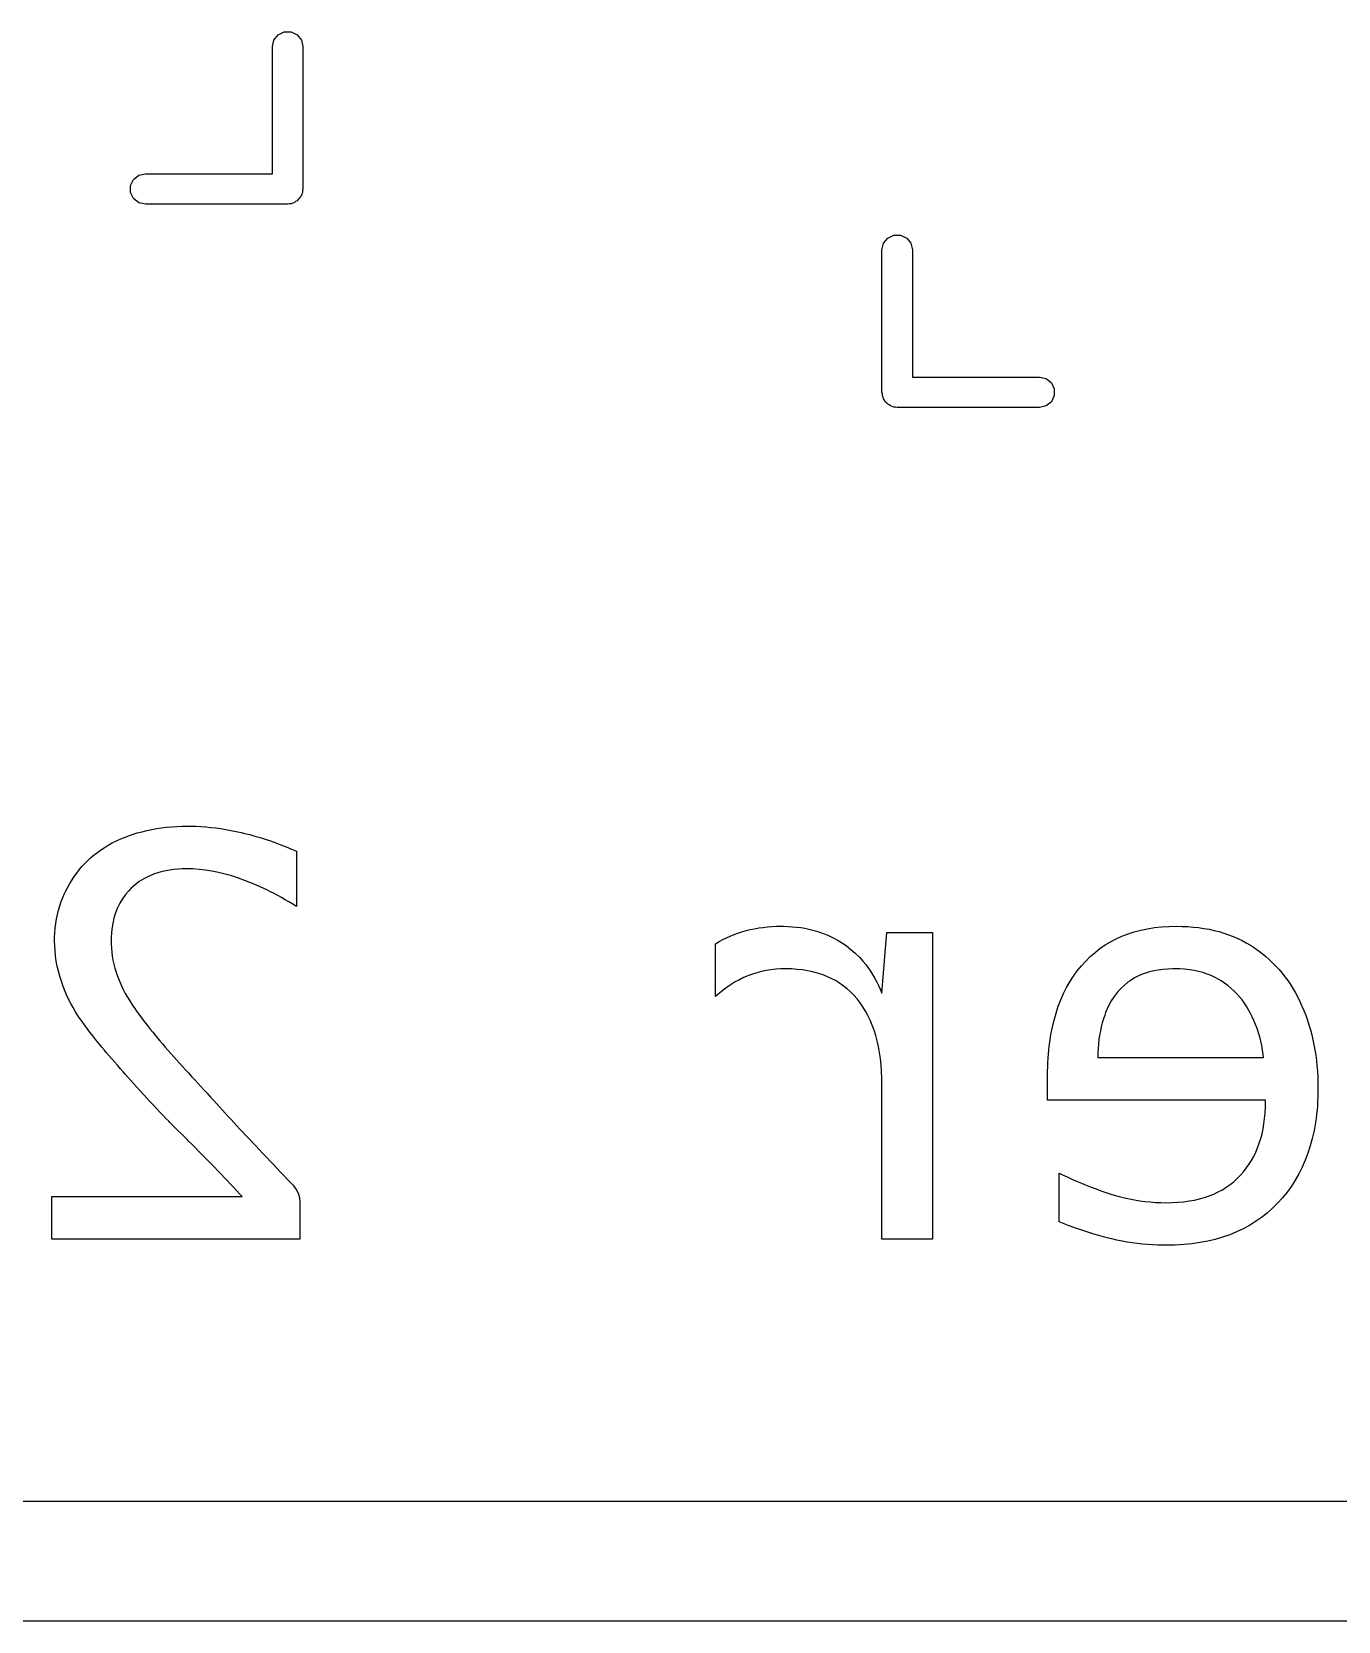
# Model space of a CAD drawing. Extents: x 25 to 230, y -179 to -24.
# Drawn here: x 109.83 to 126.16, y -141.08 to -121.23 of the extents above; entities that cross this region are included whole.
import ezdxf

# ---------------------------------------------------------------- set-up
doc = ezdxf.new("R2010")
doc.units = 0
doc.layers.add('BLACK', color=7, linetype='CONTINUOUS')

msp = doc.modelspace()

# ---------------------------------------------------------------- linework, layer by layer
at = {"layer": 'BLACK', "linetype": 'CONTINUOUS'}
for p, q in [((112.8395, -121.412), (112.858365, -121.329345)), ((112.858365, -121.329345), (112.911225, -121.263061)), ((112.911225, -121.263061), (112.98761, -121.226276)), ((112.98761, -121.226276), (113.07239, -121.226276)), ((113.07239, -121.226276), (113.148775, -121.263061)), ((113.148775, -121.263061), (113.201635, -121.329345)), ((113.201635, -121.329345), (113.2205, -121.412)), ((112.8395, -122.9995), (112.8395, -121.412)), ((113.2205, -121.412), (113.2205, -123.19)), ((111.066276, -123.14761), (111.103061, -123.071225)), ((111.103061, -123.071225), (111.169345, -123.018365)), ((111.169345, -123.018365), (111.252, -122.9995)), ((111.252, -122.9995), (112.8395, -122.9995)), ((111.066276, -123.23239), (111.066276, -123.14761)), ((111.103061, -123.308775), (111.066276, -123.23239)), ((111.169345, -123.361635), (111.103061, -123.308775)), ((113.162157, -123.322157), (113.148775, -123.338939)), ((113.178939, -123.308775), (113.162157, -123.322157)), ((113.188251, -123.289437), (113.178939, -123.308775)), ((113.201635, -123.272655), (113.188251, -123.289437)), ((113.206411, -123.251727), (113.201635, -123.272655)), ((113.215724, -123.23239), (113.206411, -123.251727)), ((113.2205, -123.19), (113.215724, -123.210925)), ((113.215724, -123.210925), (113.215724, -123.23239)), ((111.252, -123.3805), (111.169345, -123.361635)), ((113.03, -123.3805), (111.252, -123.3805)), ((113.050926, -123.375724), (113.03, -123.3805)), ((113.07239, -123.375724), (113.050926, -123.375724)), ((113.091727, -123.366411), (113.07239, -123.375724)), ((113.112655, -123.361635), (113.091727, -123.366411)), ((113.129437, -123.348251), (113.112655, -123.361635)), ((113.148775, -123.338939), (113.129437, -123.348251)), ((120.4595, -123.952), (120.478365, -123.869345)), ((120.478365, -123.869345), (120.531225, -123.803061)), ((120.531225, -123.803061), (120.60761, -123.766276)), ((120.60761, -123.766276), (120.69239, -123.766276)), ((120.69239, -123.766276), (120.768775, -123.803061)), ((120.768775, -123.803061), (120.821635, -123.869345)), ((120.821635, -123.869345), (120.8405, -123.952)), ((120.4595, -125.73), (120.4595, -123.952)), ((120.8405, -123.952), (120.8405, -125.5395)), ((120.8405, -125.5395), (122.428, -125.5395)), ((122.428, -125.5395), (122.510655, -125.558365)), ((122.510655, -125.558365), (122.576939, -125.611225)), ((122.576939, -125.611225), (122.613724, -125.68761)), ((122.613724, -125.68761), (122.613724, -125.77239)), ((120.464276, -125.750925), (120.4595, -125.73)), ((120.464276, -125.77239), (120.464276, -125.750925)), ((120.473588, -125.791727), (120.464276, -125.77239)), ((120.478365, -125.812655), (120.473588, -125.791727)), ((120.491748, -125.829437), (120.478365, -125.812655)), ((120.501061, -125.848775), (120.491748, -125.829437)), ((120.517842, -125.862157), (120.501061, -125.848775)), ((120.531225, -125.878939), (120.517842, -125.862157)), ((120.550562, -125.888251), (120.531225, -125.878939)), ((120.567345, -125.901635), (120.550562, -125.888251)), ((120.588272, -125.906411), (120.567345, -125.901635)), ((122.510655, -125.901635), (122.428, -125.9205)), ((122.576939, -125.848775), (122.510655, -125.901635)), ((122.613724, -125.77239), (122.576939, -125.848775)), ((120.60761, -125.915724), (120.588272, -125.906411)), ((120.629074, -125.915724), (120.60761, -125.915724)), ((120.65, -125.9205), (120.629074, -125.915724)), ((122.428, -125.9205), (120.65, -125.9205)), ((111.053888, -131.266893), (111.111591, -131.248066)), ((111.111591, -131.248066), (111.150541, -131.236384)), ((111.150541, -131.236384), (111.209628, -131.220273)), ((111.209628, -131.220273), (111.269509, -131.205858)), ((111.269509, -131.205858), (111.330184, -131.193139)), ((111.330184, -131.193139), (111.391654, -131.182116)), ((111.391654, -131.182116), (111.453918, -131.172789)), ((111.453918, -131.172789), (111.516976, -131.165157)), ((111.516976, -131.165157), (111.580829, -131.159222)), ((111.580829, -131.159222), (111.645476, -131.154982)), ((111.645476, -131.154982), (111.710917, -131.152439)), ((111.710917, -131.152439), (111.777152, -131.151591)), ((111.777152, -131.151591), (111.818697, -131.151901)), ((111.818697, -131.151901), (111.881105, -131.153529)), ((111.881105, -131.153529), (111.943619, -131.156552)), ((111.943619, -131.156552), (112.006241, -131.16097)), ((112.006241, -131.16097), (112.06897, -131.166784)), ((112.06897, -131.166784), (112.131807, -131.173993)), ((112.131807, -131.173993), (112.19475, -131.182598)), ((112.19475, -131.182598), (112.257801, -131.192598)), ((112.257801, -131.192598), (112.32096, -131.203993)), ((112.32096, -131.203993), (112.384226, -131.216784)), ((112.384226, -131.216784), (112.447599, -131.230969)), ((112.447599, -131.230969), (112.490809, -131.241188)), ((112.490809, -131.241188), (112.55566, -131.257624)), ((112.55566, -131.257624), (112.620553, -131.275391)), ((110.641728, -131.487055), (110.68844, -131.452773)), ((110.68844, -131.452773), (110.736525, -131.420422)), ((110.736525, -131.420422), (110.785984, -131.390004)), ((110.785984, -131.390004), (110.836817, -131.361518)), ((110.836817, -131.361518), (110.889024, -131.334964)), ((110.889024, -131.334964), (110.942605, -131.310341)), ((110.942605, -131.310341), (110.99756, -131.287651)), ((110.99756, -131.287651), (111.053888, -131.266893)), ((112.620553, -131.275391), (112.68549, -131.294489)), ((112.68549, -131.294489), (112.75047, -131.314918)), ((112.75047, -131.314918), (112.815492, -131.336678)), ((112.815492, -131.336678), (112.880558, -131.359769)), ((112.880558, -131.359769), (112.945666, -131.384191)), ((112.945666, -131.384191), (113.010817, -131.409944)), ((113.010817, -131.409944), (113.076011, -131.437028)), ((113.076011, -131.437028), (113.141249, -131.465443)), ((110.425306, -131.69629), (110.458587, -131.657214)), ((110.458587, -131.657214), (110.493284, -131.619554)), ((110.493284, -131.619554), (110.529398, -131.583311)), ((110.529398, -131.583311), (110.566929, -131.548485)), ((110.566929, -131.548485), (110.596391, -131.523269)), ((110.596391, -131.523269), (110.641728, -131.487055)), ((113.141249, -131.465443), (113.141249, -132.154207)), ((110.306352, -131.866764), (110.333966, -131.82202)), ((110.333966, -131.82202), (110.362996, -131.778694)), ((110.362996, -131.778694), (110.393443, -131.736784)), ((110.393443, -131.736784), (110.425306, -131.69629)), ((111.175141, -131.844472), (111.122784, -131.883631)), ((111.230804, -131.809585), (111.175141, -131.844472)), ((111.289773, -131.77897), (111.230804, -131.809585)), ((111.352048, -131.752627), (111.289773, -131.77897)), ((111.417629, -131.730556), (111.352048, -131.752627)), ((111.486515, -131.712756), (111.417629, -131.730556)), ((111.558708, -131.699229), (111.486515, -131.712756)), ((111.608672, -131.692584), (111.558708, -131.699229)), ((111.660107, -131.687837), (111.608672, -131.692584)), ((111.71301, -131.684989), (111.660107, -131.687837)), ((111.767383, -131.68404), (111.71301, -131.684989)), ((111.844448, -131.685877), (111.767383, -131.68404)), ((111.922687, -131.691386), (111.844448, -131.685877)), ((112.002099, -131.700569), (111.922687, -131.691386)), ((112.082685, -131.713425), (112.002099, -131.700569)), ((112.164444, -131.729955), (112.082685, -131.713425)), ((112.247377, -131.750157), (112.164444, -131.729955)), ((112.331483, -131.774033), (112.247377, -131.750157)), ((112.416763, -131.801582), (112.331483, -131.774033)), ((112.503217, -131.832804), (112.416763, -131.801582)), ((112.590844, -131.867699), (112.503217, -131.832804)), ((110.197726, -132.093786), (110.217601, -132.042817)), ((110.217601, -132.042817), (110.239644, -131.993007)), ((110.239644, -131.993007), (110.255376, -131.960502)), ((110.255376, -131.960502), (110.280156, -131.912925)), ((110.280156, -131.912925), (110.306352, -131.866764)), ((110.964205, -132.058876), (110.9312, -132.11425)), ((111.001611, -132.006745), (110.964205, -132.058876)), ((111.043417, -131.957854), (111.001611, -132.006745)), ((111.073733, -131.927062), (111.043417, -131.957854)), ((111.122784, -131.883631), (111.073733, -131.927062)), ((112.679644, -131.906268), (112.590844, -131.867699)), ((112.724484, -131.926929), (112.679644, -131.906268)), ((112.769618, -131.948509), (112.724484, -131.926929)), ((112.815045, -131.971007), (112.769618, -131.948509)), ((112.860765, -131.994424), (112.815045, -131.971007)), ((112.906779, -132.018759), (112.860765, -131.994424)), ((112.953086, -132.044012), (112.906779, -132.018759)), ((112.999687, -132.070183), (112.953086, -132.044012)), ((110.13991, -132.309254), (110.151112, -132.253648)), ((110.151112, -132.253648), (110.164482, -132.199202)), ((110.164482, -132.199202), (110.18002, -132.145914)), ((110.18002, -132.145914), (110.197726, -132.093786)), ((110.878392, -132.234721), (110.858589, -132.299818)), ((110.902596, -132.172864), (110.878392, -132.234721)), ((110.9312, -132.11425), (110.902596, -132.172864)), ((113.046581, -132.097273), (112.999687, -132.070183)), ((113.093768, -132.125281), (113.046581, -132.097273)), ((113.141249, -132.154207), (113.093768, -132.125281)), ((110.119312, -132.483027), (110.12401, -132.423943)), ((110.12401, -132.423943), (110.130876, -132.366019)), ((110.130876, -132.366019), (110.13991, -132.309254)), ((110.832185, -132.439738), (110.827296, -132.489259)), ((110.843187, -132.368157), (110.832185, -132.439738)), ((110.858589, -132.299818), (110.843187, -132.368157)), ((118.709241, -132.47128), (118.760055, -132.456763)), ((118.760055, -132.456763), (118.811823, -132.443955)), ((118.811823, -132.443955), (118.864545, -132.432854)), ((118.864545, -132.432854), (118.918222, -132.423461)), ((118.918222, -132.423461), (118.972852, -132.415776)), ((118.972852, -132.415776), (119.028436, -132.409799)), ((119.028436, -132.409799), (119.084975, -132.40553)), ((119.084975, -132.40553), (119.142467, -132.402968)), ((119.142467, -132.402968), (119.200914, -132.402114)), ((119.200914, -132.402114), (119.228954, -132.402325)), ((119.228954, -132.402325), (119.28429, -132.404014)), ((119.28429, -132.404014), (119.338634, -132.407391)), ((119.338634, -132.407391), (119.391986, -132.412457)), ((119.391986, -132.412457), (119.444346, -132.419212)), ((119.444346, -132.419212), (119.495713, -132.427656)), ((119.495713, -132.427656), (119.546088, -132.437788)), ((119.546088, -132.437788), (119.595471, -132.449609)), ((119.595471, -132.449609), (119.643861, -132.463119)), ((123.613657, -132.471666), (123.694572, -132.450414)), ((123.694572, -132.450414), (123.778177, -132.433026)), ((123.778177, -132.433026), (123.864473, -132.419502)), ((123.864473, -132.419502), (123.95346, -132.409842)), ((123.95346, -132.409842), (124.045137, -132.404046)), ((124.045137, -132.404046), (124.139504, -132.402114)), ((124.139504, -132.402114), (124.211436, -132.403168)), ((124.211436, -132.403168), (124.281909, -132.406331)), ((124.281909, -132.406331), (124.350922, -132.411602)), ((124.350922, -132.411602), (124.418475, -132.418982)), ((124.418475, -132.418982), (124.484569, -132.42847)), ((124.484569, -132.42847), (124.549202, -132.440067)), ((124.549202, -132.440067), (124.612376, -132.453772)), ((124.612376, -132.453772), (124.674091, -132.469586)), ((110.116301, -132.584075), (110.116783, -132.543269)), ((110.117621, -132.647076), (110.116301, -132.584075)), ((110.116783, -132.543269), (110.119312, -132.483027)), ((110.121582, -132.710141), (110.117621, -132.647076)), ((110.824362, -132.540221), (110.823384, -132.592623)), ((110.823384, -132.592623), (110.823852, -132.625906)), ((110.823852, -132.625906), (110.826306, -132.675848)), ((110.827296, -132.489259), (110.824362, -132.540221)), ((118.380258, -132.620711), (118.424393, -132.594241)), ((118.380258, -133.280167), (118.380258, -132.620711)), ((118.424393, -132.594241), (118.469483, -132.569478)), ((118.469483, -132.569478), (118.515526, -132.546422)), ((118.515526, -132.546422), (118.562524, -132.525075)), ((118.562524, -132.525075), (118.610476, -132.505435)), ((118.610476, -132.505435), (118.659381, -132.487504)), ((118.659381, -132.487504), (118.709241, -132.47128)), ((119.643861, -132.463119), (119.69126, -132.478317)), ((119.69126, -132.478317), (119.737666, -132.495204)), ((119.737666, -132.495204), (119.78308, -132.51378)), ((119.78308, -132.51378), (119.84934, -132.54481)), ((119.84934, -132.54481), (119.913368, -132.57964)), ((119.913368, -132.57964), (119.975163, -132.618269)), ((119.975163, -132.618269), (120.014834, -132.646023)), ((120.014834, -132.646023), (120.071978, -132.690409)), ((120.458764, -133.238646), (120.519825, -132.480272)), ((120.519825, -132.480272), (121.091353, -132.480272)), ((121.091353, -132.480272), (121.091353, -136.31)), ((123.184667, -132.680322), (123.249439, -132.635886)), ((123.249439, -132.635886), (123.316902, -132.595314)), ((123.316902, -132.595314), (123.387055, -132.558606)), ((123.387055, -132.558606), (123.459898, -132.525762)), ((123.459898, -132.525762), (123.535432, -132.496782)), ((123.535432, -132.496782), (123.613657, -132.471666)), ((124.674091, -132.469586), (124.734345, -132.487508)), ((124.734345, -132.487508), (124.79314, -132.507539)), ((124.79314, -132.507539), (124.850475, -132.529678)), ((124.850475, -132.529678), (124.90635, -132.553926)), ((124.90635, -132.553926), (124.960766, -132.580282)), ((124.960766, -132.580282), (125.013722, -132.608747)), ((125.013722, -132.608747), (125.065218, -132.63932)), ((125.065218, -132.63932), (125.115254, -132.672002)), ((110.128183, -132.773271), (110.121582, -132.710141)), ((110.137424, -132.836466), (110.128183, -132.773271)), ((110.149306, -132.899724), (110.137424, -132.836466)), ((110.826306, -132.675848), (110.830864, -132.725812)), ((110.830864, -132.725812), (110.837526, -132.775797)), ((110.837526, -132.775797), (110.846291, -132.825804)), ((110.846291, -132.825804), (110.857161, -132.875832)), ((120.071978, -132.690409), (120.126289, -132.738101)), ((120.126289, -132.738101), (120.177766, -132.789098)), ((120.177766, -132.789098), (120.226409, -132.843402)), ((120.226409, -132.843402), (120.257264, -132.881441)), ((122.952484, -132.896706), (123.006494, -132.836814)), ((123.006494, -132.836814), (123.063195, -132.780786)), ((123.063195, -132.780786), (123.122586, -132.728622)), ((123.122586, -132.728622), (123.184667, -132.680322)), ((125.115254, -132.672002), (125.163802, -132.706325)), ((125.163802, -132.706325), (125.210833, -132.742127)), ((125.210833, -132.742127), (125.256347, -132.779407)), ((125.256347, -132.779407), (125.300344, -132.818166)), ((125.300344, -132.818166), (125.342825, -132.858404)), ((110.163828, -132.963047), (110.149306, -132.899724)), ((110.180991, -133.026435), (110.163828, -132.963047)), ((110.200794, -133.089887), (110.180991, -133.026435)), ((110.857161, -132.875832), (110.870134, -132.925881)), ((110.870134, -132.925881), (110.88521, -132.975952)), ((110.88521, -132.975952), (110.902391, -133.026045)), ((110.902391, -133.026045), (110.921675, -133.076159)), ((118.729978, -133.043915), (118.676841, -133.069565)), ((118.784174, -133.020964), (118.729978, -133.043915)), ((118.839429, -133.000714), (118.784174, -133.020964)), ((118.895744, -132.983164), (118.839429, -133.000714)), ((118.953117, -132.968314), (118.895744, -132.983164)), ((119.011549, -132.956164), (118.953117, -132.968314)), ((119.07104, -132.946713), (119.011549, -132.956164)), ((119.131591, -132.939963), (119.07104, -132.946713)), ((119.1932, -132.935913), (119.131591, -132.939963)), ((119.255868, -132.934563), (119.1932, -132.935913)), ((119.327476, -132.936028), (119.255868, -132.934563)), ((119.396976, -132.940421), (119.327476, -132.936028)), ((119.464367, -132.947744), (119.396976, -132.940421)), ((119.529649, -132.957995), (119.464367, -132.947744)), ((119.592823, -132.971176), (119.529649, -132.957995)), ((119.653889, -132.987285), (119.592823, -132.971176)), ((119.712846, -133.006324), (119.653889, -132.987285)), ((119.769694, -133.028292), (119.712846, -133.006324)), ((119.824434, -133.053188), (119.769694, -133.028292)), ((119.877066, -133.081014), (119.824434, -133.053188)), ((120.257264, -132.881441), (120.286859, -132.920949)), ((120.286859, -132.920949), (120.315195, -132.961926)), ((120.315195, -132.961926), (120.342272, -133.004373)), ((120.342272, -133.004373), (120.368089, -133.048289)), ((120.368089, -133.048289), (120.392647, -133.093674)), ((122.808886, -133.09553), (122.853451, -133.026288)), ((122.853451, -133.026288), (122.901317, -132.960013)), ((122.901317, -132.960013), (122.952484, -132.896706)), ((123.615279, -133.047697), (123.560648, -133.08233)), ((123.659031, -133.024753), (123.615279, -133.047697)), ((123.705167, -133.004406), (123.659031, -133.024753)), ((123.753685, -132.986657), (123.705167, -133.004406)), ((123.804586, -132.971505), (123.753685, -132.986657)), ((123.85787, -132.958951), (123.804586, -132.971505)), ((123.913536, -132.948994), (123.85787, -132.958951)), ((123.971586, -132.941634), (123.913536, -132.948994)), ((124.032018, -132.936872), (123.971586, -132.941634)), ((124.094833, -132.934708), (124.032018, -132.936872)), ((124.116301, -132.934563), (124.094833, -132.934708)), ((124.180561, -132.935873), (124.116301, -132.934563)), ((124.242825, -132.939801), (124.180561, -132.935873)), ((124.303093, -132.946349), (124.242825, -132.939801)), ((124.361364, -132.955515), (124.303093, -132.946349)), ((124.417639, -132.9673), (124.361364, -132.955515)), ((124.471918, -132.981704), (124.417639, -132.9673)), ((124.5242, -132.998727), (124.471918, -132.981704)), ((124.574485, -133.018369), (124.5242, -132.998727)), ((124.622775, -133.04063), (124.574485, -133.018369)), ((124.669067, -133.06551), (124.622775, -133.04063)), ((125.342825, -132.858404), (125.383788, -132.900121)), ((125.383788, -132.900121), (125.423234, -132.943317)), ((125.423234, -132.943317), (125.461163, -132.987991)), ((125.461163, -132.987991), (125.497575, -133.034145)), ((125.497575, -133.034145), (125.532471, -133.081777)), ((110.223237, -133.153403), (110.200794, -133.089887)), ((110.248321, -133.216983), (110.223237, -133.153403)), ((110.26651, -133.259406), (110.248321, -133.216983)), ((110.921675, -133.076159), (110.943063, -133.126294)), ((110.943063, -133.126294), (110.951769, -133.145232)), ((110.951769, -133.145232), (110.974911, -133.192662)), ((110.974911, -133.192662), (111.000021, -133.24021)), ((111.000021, -133.24021), (111.027099, -133.287878)), ((118.427041, -133.238317), (118.380258, -133.280167)), ((118.474883, -133.199166), (118.427041, -133.238317)), ((118.523784, -133.162716), (118.474883, -133.199166)), ((118.573744, -133.128965), (118.523784, -133.162716)), ((118.624763, -133.097915), (118.573744, -133.128965)), ((118.676841, -133.069565), (118.624763, -133.097915)), ((119.927589, -133.111768), (119.877066, -133.081014)), ((119.976003, -133.145452), (119.927589, -133.111768)), ((120.022309, -133.182064), (119.976003, -133.145452)), ((120.066507, -133.221606), (120.022309, -133.182064)), ((120.108595, -133.264077), (120.066507, -133.221606)), ((120.392647, -133.093674), (120.415946, -133.140529)), ((120.415946, -133.140529), (120.437985, -133.188853)), ((120.437985, -133.188853), (120.458764, -133.238646)), ((122.694998, -133.321059), (122.72966, -133.242915)), ((122.72966, -133.242915), (122.767622, -133.167739)), ((122.767622, -133.167739), (122.808886, -133.09553)), ((123.398828, -133.23066), (123.360665, -133.280425)), ((123.440578, -133.184178), (123.398828, -133.23066)), ((123.485916, -133.140977), (123.440578, -133.184178)), ((123.534841, -133.101059), (123.485916, -133.140977)), ((123.560648, -133.08233), (123.534841, -133.101059)), ((124.69882, -133.083551), (124.669067, -133.06551)), ((124.741664, -133.112388), (124.69882, -133.083551)), ((124.782726, -133.143028), (124.741664, -133.112388)), ((124.822007, -133.175472), (124.782726, -133.143028)), ((124.859505, -133.209718), (124.822007, -133.175472)), ((124.895222, -133.245768), (124.859505, -133.209718)), ((124.929157, -133.283621), (124.895222, -133.245768)), ((125.532471, -133.081777), (125.565849, -133.130888)), ((125.565849, -133.130888), (125.59771, -133.181478)), ((125.59771, -133.181478), (125.628054, -133.233546)), ((125.628054, -133.233546), (125.656882, -133.287094)), ((110.291215, -133.312656), (110.26651, -133.259406)), ((110.318006, -133.365547), (110.291215, -133.312656)), ((110.346885, -133.418081), (110.318006, -133.365547)), ((110.377851, -133.470257), (110.346885, -133.418081)), ((111.027099, -133.287878), (111.056145, -133.335665)), ((111.056145, -133.335665), (111.087158, -133.383572)), ((111.087158, -133.383572), (111.120139, -133.431598)), ((111.120139, -133.431598), (111.140933, -133.461028)), ((120.148576, -133.309476), (120.108595, -133.264077)), ((120.186138, -133.357614), (120.148576, -133.309476)), ((120.221276, -133.408299), (120.186138, -133.357614)), ((120.253992, -133.461532), (120.221276, -133.408299)), ((122.635579, -133.486247), (122.663638, -133.402169)), ((122.663638, -133.402169), (122.694998, -133.321059)), ((123.274214, -133.4342), (123.255345, -133.480446)), ((123.295101, -133.3898), (123.274214, -133.4342)), ((123.326089, -133.333471), (123.295101, -133.3898)), ((123.360665, -133.280425), (123.326089, -133.333471)), ((124.961311, -133.323277), (124.929157, -133.283621)), ((124.991683, -133.364736), (124.961311, -133.323277)), ((125.020273, -133.407999), (124.991683, -133.364736)), ((125.047081, -133.453064), (125.020273, -133.407999)), ((125.656882, -133.287094), (125.684192, -133.34212)), ((125.684192, -133.34212), (125.709986, -133.398625)), ((125.709986, -133.398625), (125.734238, -133.456289)), ((110.404126, -133.51174), (110.377851, -133.470257)), ((110.431737, -133.552994), (110.404126, -133.51174)), ((110.460683, -133.594019), (110.431737, -133.552994)), ((110.491042, -133.635559), (110.460683, -133.594019)), ((110.5235, -133.67897), (110.491042, -133.635559)), ((111.140933, -133.461028), (111.170662, -133.502073)), ((111.170662, -133.502073), (111.202681, -133.545178)), ((111.202681, -133.545178), (111.236989, -133.590343)), ((111.236989, -133.590343), (111.273587, -133.63757)), ((111.273587, -133.63757), (111.312476, -133.686858)), ((120.284283, -133.517312), (120.253992, -133.461532)), ((120.312152, -133.575639), (120.284283, -133.517312)), ((120.337597, -133.636513), (120.312152, -133.575639)), ((120.360619, -133.699936), (120.337597, -133.636513)), ((122.589363, -133.663304), (122.61082, -133.573292)), ((122.61082, -133.573292), (122.635579, -133.486247)), ((123.213137, -133.609971), (123.200418, -133.660471)), ((123.227552, -133.560523), (123.213137, -133.609971)), ((123.243662, -133.512126), (123.227552, -133.560523)), ((123.255345, -133.480446), (123.243662, -133.512126)), ((125.063963, -133.48411), (125.047081, -133.453064)), ((125.087834, -133.531773), (125.063963, -133.48411)), ((125.109988, -133.580423), (125.087834, -133.531773)), ((125.130424, -133.630062), (125.109988, -133.580423)), ((125.149143, -133.680687), (125.130424, -133.630062)), ((125.734238, -133.456289), (125.756926, -133.514793)), ((125.756926, -133.514793), (125.778049, -133.574136)), ((125.778049, -133.574136), (125.797608, -133.634319)), ((125.797608, -133.634319), (125.815601, -133.695342)), ((110.558056, -133.72425), (110.5235, -133.67897)), ((110.594712, -133.7714), (110.558056, -133.72425)), ((110.633466, -133.820421), (110.594712, -133.7714)), ((110.67432, -133.871311), (110.633466, -133.820421)), ((111.312476, -133.686858), (111.343144, -133.725176)), ((111.343144, -133.725176), (111.375101, -133.764653)), ((111.375101, -133.764653), (111.408346, -133.805289)), ((111.408346, -133.805289), (111.432531, -133.834341)), ((111.432531, -133.834341), (111.464512, -133.872275)), ((120.381217, -133.765905), (120.360619, -133.699936)), ((120.399392, -133.834422), (120.381217, -133.765905)), ((120.415144, -133.905486), (120.399392, -133.834422)), ((122.556352, -133.85223), (122.571207, -133.756283)), ((122.571207, -133.756283), (122.589363, -133.663304)), ((123.172436, -133.818284), (123.1665, -133.872991)), ((123.180067, -133.764628), (123.172436, -133.818284)), ((123.189395, -133.712024), (123.180067, -133.764628)), ((123.200418, -133.660471), (123.189395, -133.712024)), ((125.166144, -133.7323), (125.149143, -133.680687)), ((125.181429, -133.784901), (125.166144, -133.7323)), ((125.194996, -133.838488), (125.181429, -133.784901)), ((125.206845, -133.893064), (125.194996, -133.838488)), ((125.815601, -133.695342), (125.832031, -133.757204)), ((125.832031, -133.757204), (125.846895, -133.819906)), ((125.846895, -133.819906), (125.860195, -133.883447)), ((110.706337, -133.910706), (110.67432, -133.871311)), ((110.739535, -133.951153), (110.706337, -133.910706)), ((110.762323, -133.978702), (110.739535, -133.951153)), ((110.79416, -134.01591), (110.762323, -133.978702)), ((110.827844, -134.055027), (110.79416, -134.01591)), ((111.464512, -133.872275), (111.500125, -133.913856)), ((111.500125, -133.913856), (111.535352, -133.954277)), ((111.535352, -133.954277), (111.56947, -133.992822)), ((111.56947, -133.992822), (111.605208, -134.032684)), ((111.605208, -134.032684), (111.640213, -134.07141)), ((120.428472, -133.979097), (120.415144, -133.905486)), ((120.439378, -134.055256), (120.428472, -133.979097)), ((122.536546, -134.053024), (122.537241, -134.043426)), ((122.537241, -134.043426), (122.54026, -134.001713)), ((122.54026, -134.001713), (122.544799, -133.951143)), ((122.544799, -133.951143), (122.550163, -133.901315)), ((122.550163, -133.901315), (122.556352, -133.85223)), ((123.159717, -133.985563), (123.158869, -134.043426)), ((123.158869, -134.043426), (125.230048, -134.043426)), ((123.162261, -133.928751), (123.159717, -133.985563)), ((123.1665, -133.872991), (123.162261, -133.928751)), ((125.216978, -133.948627), (125.206845, -133.893064)), ((125.225392, -134.005177), (125.216978, -133.948627)), ((125.230048, -134.043426), (125.225392, -134.005177)), ((125.860195, -133.883447), (125.87193, -133.947828)), ((125.87193, -133.947828), (125.8821, -134.013048)), ((125.8821, -134.013048), (125.890706, -134.079108)), ((110.863378, -134.096053), (110.827844, -134.055027)), ((110.900759, -134.138986), (110.863378, -134.096053)), ((110.93999, -134.183827), (110.900759, -134.138986)), ((110.972705, -134.221074), (110.93999, -134.183827)), ((110.998018, -134.249811), (110.972705, -134.221074)), ((111.640213, -134.07141), (111.679254, -134.114343)), ((111.679254, -134.114343), (111.71487, -134.153335)), ((111.71487, -134.153335), (111.754309, -134.196477)), ((111.754309, -134.196477), (111.789896, -134.235413)), ((111.789896, -134.235413), (111.829071, -134.278279)), ((120.447859, -134.133963), (120.439378, -134.055256)), ((120.453918, -134.215216), (120.447859, -134.133963)), ((120.457553, -134.299017), (120.453918, -134.215216)), ((122.529944, -134.265687), (122.530356, -134.211408)), ((122.530356, -134.211408), (122.531594, -134.157872)), ((122.531594, -134.157872), (122.533657, -134.105077)), ((122.533657, -134.105077), (122.536546, -134.053024)), ((125.890706, -134.079108), (125.897747, -134.146008)), ((125.897747, -134.146008), (125.903224, -134.213747)), ((125.903224, -134.213747), (125.907135, -134.282326)), ((111.032899, -134.288928), (110.998018, -134.249811)), ((111.069153, -134.329343), (111.032899, -134.288928)), ((111.106782, -134.371055), (111.069153, -134.329343)), ((111.145785, -134.414064), (111.106782, -134.371055)), ((111.186161, -134.458372), (111.145785, -134.414064)), ((111.829071, -134.278279), (111.871832, -134.325077)), ((111.871832, -134.325077), (111.906258, -134.362754)), ((111.906258, -134.362754), (111.942701, -134.402643)), ((111.942701, -134.402643), (111.981162, -134.444743)), ((120.458764, -134.385366), (120.457553, -134.299017)), ((120.458764, -136.31), (120.458764, -134.385366)), ((122.529944, -134.575875), (122.529944, -134.265687)), ((125.907135, -134.282326), (125.909482, -134.351744)), ((125.909482, -134.351744), (125.910265, -134.422002)), ((125.910265, -134.422002), (125.909772, -134.478642)), ((111.227911, -134.503976), (111.186161, -134.458372)), ((111.271035, -134.550879), (111.227911, -134.503976)), ((111.30428, -134.586907), (111.271035, -134.550879)), ((111.315533, -134.599078), (111.30428, -134.586907)), ((111.355891, -134.64231), (111.315533, -134.599078)), ((111.981162, -134.444743), (112.021641, -134.489053)), ((112.021641, -134.489053), (112.064138, -134.535575)), ((112.064138, -134.535575), (112.102005, -134.576906)), ((112.102005, -134.576906), (112.139586, -134.617855)), ((112.139586, -134.617855), (112.176881, -134.658422)), ((125.254473, -134.575875), (122.529944, -134.575875)), ((125.253247, -134.66655), (125.254473, -134.595415)), ((125.254473, -134.595415), (125.254473, -134.575875)), ((125.905832, -134.589668), (125.902384, -134.644053)), ((125.908295, -134.534531), (125.905832, -134.589668)), ((125.909772, -134.478642), (125.908295, -134.534531)), ((111.395294, -134.684229), (111.355891, -134.64231)), ((111.433743, -134.724837), (111.395294, -134.684229)), ((111.471238, -134.764133), (111.433743, -134.724837)), ((111.507779, -134.802117), (111.471238, -134.764133)), ((111.543366, -134.838789), (111.507779, -134.802117)), ((111.557334, -134.853091), (111.543366, -134.838789)), ((112.176881, -134.658422), (112.213889, -134.698607)), ((112.213889, -134.698607), (112.250611, -134.738411)), ((112.250611, -134.738411), (112.287047, -134.777834)), ((112.287047, -134.777834), (112.323197, -134.816874)), ((112.323197, -134.816874), (112.359061, -134.855533)), ((125.234857, -134.868967), (125.243439, -134.803326)), ((125.243439, -134.803326), (125.249569, -134.735854)), ((125.249569, -134.735854), (125.253247, -134.66655)), ((125.88613, -134.802703), (125.878742, -134.854083)), ((125.892533, -134.750571), (125.88613, -134.802703)), ((125.897951, -134.697688), (125.892533, -134.750571)), ((125.902384, -134.644053), (125.897951, -134.697688)), ((111.59236, -134.888439), (111.557334, -134.853091)), ((111.627983, -134.924265), (111.59236, -134.888439)), ((111.664202, -134.960567), (111.627983, -134.924265)), ((111.701017, -134.997347), (111.664202, -134.960567)), ((111.738429, -135.034603), (111.701017, -134.997347)), ((111.776437, -135.072337), (111.738429, -135.034603)), ((112.359061, -134.855533), (112.394638, -134.893811)), ((112.394638, -134.893811), (112.429929, -134.931707)), ((112.429929, -134.931707), (112.464934, -134.969221)), ((112.464934, -134.969221), (112.499653, -135.006353)), ((112.499653, -135.006353), (112.534086, -135.043104)), ((125.194399, -135.054897), (125.210337, -134.994752)), ((125.210337, -134.994752), (125.223823, -134.932775)), ((125.223823, -134.932775), (125.234857, -134.868967)), ((125.850667, -135.003716), (125.839339, -135.052092)), ((125.861011, -134.95459), (125.850667, -135.003716)), ((125.870369, -134.904712), (125.861011, -134.95459)), ((125.878742, -134.854083), (125.870369, -134.904712)), ((111.791807, -135.087564), (111.776437, -135.072337)), ((111.830894, -135.126389), (111.791807, -135.087564)), ((111.87183, -135.167301), (111.830894, -135.126389)), ((111.914614, -135.2103), (111.87183, -135.167301)), ((111.950172, -135.246201), (111.914614, -135.2103)), ((112.534086, -135.043104), (112.568232, -135.079474)), ((112.568232, -135.079474), (112.602092, -135.115461)), ((112.602092, -135.115461), (112.635666, -135.151067)), ((112.635666, -135.151067), (112.668667, -135.186029)), ((112.668667, -135.186029), (112.717132, -135.237345)), ((112.717132, -135.237345), (112.764351, -135.287309)), ((125.106128, -135.277158), (125.131874, -135.22434)), ((125.131874, -135.22434), (125.155168, -135.169691)), ((125.155168, -135.169691), (125.17601, -135.11321)), ((125.17601, -135.11321), (125.194399, -135.054897)), ((125.813727, -135.146588), (125.784174, -135.238079)), ((125.839339, -135.052092), (125.813727, -135.146588)), ((111.986914, -135.283439), (111.950172, -135.246201)), ((112.024838, -135.322012), (111.986914, -135.283439)), ((112.063946, -135.361921), (112.024838, -135.322012)), ((112.073907, -135.372107), (112.063946, -135.361921)), ((112.114684, -135.413972), (112.073907, -135.372107)), ((112.157637, -135.458355), (112.114684, -135.413972)), ((112.764351, -135.287309), (112.810326, -135.33592)), ((112.810326, -135.33592), (112.855055, -135.383179)), ((112.855055, -135.383179), (112.898539, -135.429085)), ((112.898539, -135.429085), (112.940779, -135.473639)), ((124.978626, -135.470109), (125.01418, -135.424619)), ((125.01418, -135.424619), (125.047281, -135.377297)), ((125.047281, -135.377297), (125.077931, -135.328143)), ((125.077931, -135.328143), (125.106128, -135.277158)), ((125.713248, -135.412044), (125.671875, -135.494519)), ((125.750682, -135.326564), (125.713248, -135.412044)), ((125.784174, -135.238079), (125.750682, -135.326564)), ((112.202765, -135.505257), (112.157637, -135.458355)), ((112.238038, -135.542087), (112.202765, -135.505257)), ((112.274535, -135.580334), (112.238038, -135.542087)), ((112.312255, -135.619997), (112.274535, -135.580334)), ((112.351199, -135.661077), (112.312255, -135.619997)), ((112.940779, -135.473639), (112.981773, -135.516841)), ((112.981773, -135.516841), (113.021522, -135.55869)), ((113.021522, -135.55869), (113.060026, -135.599187)), ((113.060026, -135.599187), (113.097285, -135.638332)), ((122.676489, -136.095066), (122.676489, -135.488122)), ((122.676489, -135.488122), (122.715501, -135.507027)), ((122.715501, -135.507027), (122.774342, -135.534723)), ((122.774342, -135.534723), (122.833568, -135.561624)), ((122.833568, -135.561624), (122.893181, -135.587731)), ((122.893181, -135.587731), (122.95318, -135.613044)), ((122.95318, -135.613044), (123.013566, -135.637562)), ((124.764308, -135.663367), (124.811907, -135.629974)), ((124.811907, -135.629974), (124.857158, -135.59391)), ((124.857158, -135.59391), (124.900063, -135.555175)), ((124.900063, -135.555175), (124.940621, -135.513768)), ((124.940621, -135.513768), (124.978626, -135.470109)), ((125.626561, -135.573989), (125.577307, -135.650453)), ((125.671875, -135.494519), (125.626561, -135.573989)), ((110.082107, -136.31), (110.082107, -135.77755)), ((110.082107, -135.77755), (112.461032, -135.77755)), ((112.391367, -135.703574), (112.351199, -135.661077)), ((112.432758, -135.747487), (112.391367, -135.703574)), ((112.461032, -135.77755), (112.432758, -135.747487)), ((113.097285, -135.638332), (113.11732, -135.660352)), ((113.11732, -135.660352), (113.145955, -135.702009)), ((113.145955, -135.702009), (113.166408, -135.74764)), ((113.166408, -135.74764), (113.178679, -135.797245)), ((113.178679, -135.797245), (113.18277, -135.850823)), ((123.013566, -135.637562), (123.074338, -135.661287)), ((123.074338, -135.661287), (123.135497, -135.684217)), ((123.135497, -135.684217), (123.197041, -135.706352)), ((123.197041, -135.706352), (123.258973, -135.727694)), ((123.258973, -135.727694), (123.32129, -135.748241)), ((123.32129, -135.748241), (123.36305, -135.761255)), ((123.36305, -135.761255), (123.426012, -135.779201)), ((123.426012, -135.779201), (123.48936, -135.795258)), ((123.48936, -135.795258), (123.553095, -135.809426)), ((123.553095, -135.809426), (123.617216, -135.821705)), ((123.617216, -135.821705), (123.681723, -135.832094)), ((123.681723, -135.832094), (123.746617, -135.840595)), ((124.299025, -135.834337), (124.3654, -135.822315)), ((124.3654, -135.822315), (124.429428, -135.807622)), ((124.429428, -135.807622), (124.491109, -135.790258)), ((124.491109, -135.790258), (124.550443, -135.770223)), ((124.550443, -135.770223), (124.607429, -135.747516)), ((124.607429, -135.747516), (124.662069, -135.722137)), ((124.662069, -135.722137), (124.714362, -135.694088)), ((124.714362, -135.694088), (124.764308, -135.663367)), ((125.466978, -135.794366), (125.405903, -135.861814)), ((125.524113, -135.723912), (125.466978, -135.794366)), ((125.577307, -135.650453), (125.524113, -135.723912)), ((113.18277, -135.850823), (113.18277, -136.31)), ((123.746617, -135.840595), (123.811897, -135.847207)), ((123.811897, -135.847207), (123.877563, -135.85193)), ((123.877563, -135.85193), (123.943616, -135.854763)), ((123.943616, -135.854763), (124.010055, -135.855708)), ((124.010055, -135.855708), (124.085818, -135.854372)), ((124.085818, -135.854372), (124.159234, -135.850365)), ((124.159234, -135.850365), (124.230303, -135.843686)), ((124.230303, -135.843686), (124.299025, -135.834337)), ((125.273859, -135.985176), (125.203372, -136.040688)), ((125.34137, -135.925551), (125.273859, -135.985176)), ((125.405903, -135.861814), (125.34137, -135.925551)), ((122.737473, -136.119563), (122.676489, -136.095066)), ((122.798606, -136.143137), (122.737473, -136.119563)), ((122.85989, -136.165788), (122.798606, -136.143137)), ((122.921324, -136.187516), (122.85989, -136.165788)), ((122.982908, -136.20832), (122.921324, -136.187516)), ((123.044643, -136.228202), (122.982908, -136.20832)), ((123.106527, -136.247161), (123.044643, -136.228202)), ((124.891658, -136.221619), (124.806287, -136.256571)), ((124.974051, -136.182554), (124.891658, -136.221619)), ((125.053468, -136.139378), (124.974051, -136.182554)), ((125.129909, -136.092089), (125.053468, -136.139378)), ((125.203372, -136.040688), (125.129909, -136.092089)), ((113.18277, -136.31), (110.082107, -136.31)), ((121.091353, -136.31), (120.458764, -136.31)), ((123.168562, -136.265196), (123.106527, -136.247161)), ((123.230748, -136.282309), (123.168562, -136.265196)), ((123.293083, -136.298498), (123.230748, -136.282309)), ((123.334724, -136.308778), (123.293083, -136.298498)), ((123.397364, -136.322964), (123.334724, -136.308778)), ((123.460261, -136.335755), (123.397364, -136.322964)), ((123.523416, -136.34715), (123.460261, -136.335755)), ((123.586828, -136.35715), (123.523416, -136.34715)), ((123.650498, -136.365754), (123.586828, -136.35715)), ((123.714426, -136.372964), (123.650498, -136.365754)), ((123.778611, -136.378777), (123.714426, -136.372964)), ((123.843054, -136.383196), (123.778611, -136.378777)), ((123.907755, -136.386219), (123.843054, -136.383196)), ((123.972713, -136.387847), (123.907755, -136.386219)), ((124.016161, -136.388157), (123.972713, -136.387847)), ((124.071126, -136.387643), (124.016161, -136.388157)), ((124.125346, -136.386101), (124.071126, -136.387643)), ((124.178821, -136.383531), (124.125346, -136.386101)), ((124.231553, -136.379933), (124.178821, -136.383531)), ((124.283541, -136.375307), (124.231553, -136.379933)), ((124.334784, -136.369653), (124.283541, -136.375307)), ((124.385283, -136.362971), (124.334784, -136.369653)), ((124.435038, -136.355261), (124.385283, -136.362971)), ((124.484049, -136.346523), (124.435038, -136.355261)), ((124.532315, -136.336756), (124.484049, -136.346523)), ((124.626616, -136.31414), (124.532315, -136.336756)), ((124.71794, -136.287412), (124.626616, -136.31414)), ((124.806287, -136.256571), (124.71794, -136.287412)), ((34.949955, -139.585), (161.29, -139.585)), ((160.980108, -141.085), (34.925, -141.085))]:
    msp.add_line(p, q, dxfattribs=at)

doc.saveas('drawing.dxf')
